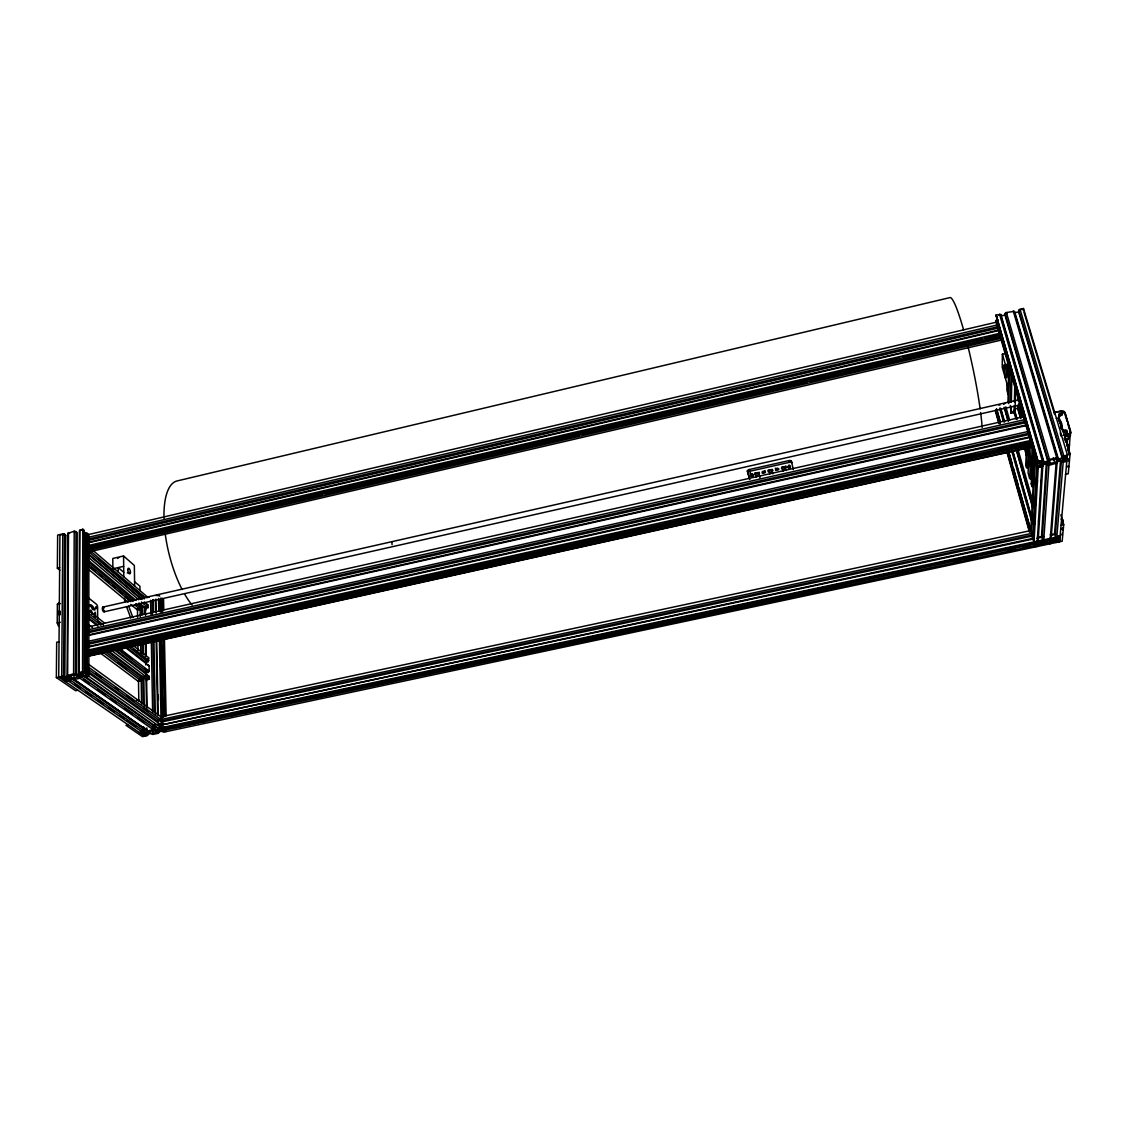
<?xml version="1.0" encoding="UTF-8"?>
<svg xmlns="http://www.w3.org/2000/svg" width="1127" height="1127" viewBox="0 0 1127 1127"><rect width="100%" height="100%" fill="white"/><g stroke="black" fill="none" stroke-linecap="round" stroke-linejoin="round"><path stroke-width="1.5" d="M65.211 681.483L68.169 680.835L68.705 680.13L66.606 680.299L67.423 679.243L70.973 678.468L74.072 679.539L80.003 678.243L80.552 677.524L78.453 677.693L79.284 676.637L82.849 675.848L85.934 676.933L88.892 676.285L88.864 534.48L85.596 532.902L85.483 674.96L86.441 675.651L83.116 675.496L81.214 674.143L84.145 672.904L84.314 530.521L82.792 529.197L79.397 530.676L79.017 673.143L81.13 672.974L76.721 674.834L73.664 674.326L75.439 673.932L75.974 531.479L74.213 531.211L67.972 533.353L67.113 675.777L69.212 675.608L64.831 677.454L61.76 676.947L63.535 676.552L64.549 534.156L62.788 533.902L57.646 535.1L57.35 568.219L59.858 570.234M85.849 675.777L85.948 533.832L83.328 533.451M1059.943 537.72L162.542 728.732L87.3 675.158L87.343 533.156M79.017 673.143L79.932 529.873M84.145 672.904L82.567 671.777L82.792 529.197M83.116 675.496L83.13 671.988M750.934 474.65C756.583 473.523 750.061 481.074 750.286 472.523L751.286 476.411M67.113 675.777L73.607 673.749L74.213 531.211M73.988 678.384L78.369 676.538L73.706 674.918L69.311 676.763L73.988 678.384L74.002 674.89M76.721 674.834L77.199 532.536L74.565 532.141M67.648 675.059L68.493 532.564M71.24 678.102L71.269 674.608M996.761 409.256L995.507 411.651L998.804 423.372M998.099 320.322L997.423 319.378L996.057 320.434L996.043 322.252L1038.221 467.719L1043.25 465.972C1037.601 467.451 1046.067 462.986 1047.617 463.718L1049.688 464.239L1047.532 465.028L1048.913 465.366L1057.535 462.831C1051.871 464.324 1060.38 459.844 1061.944 460.577L1064.001 461.084L1061.831 461.887L1063.198 462.225L1066.776 461.45M1033.713 547.271L1033.783 545.933L1037.699 544.566L1037.798 542.96L1033.938 543.242L1038.305 466.085L1042.63 464.493L1042.757 462.521L1038.488 462.817L996.099 314.926L1000.875 314.532L1043.574 460.718L1041.404 461.521L1043.489 462.042C1045.053 462.788 1053.576 458.266 1047.885 459.774L1004.974 313.574L1006.355 312.517L1014.554 311.334L1057.957 457.562L1055.76 458.365L1057.844 458.886C1059.408 459.619 1067.973 455.097 1062.268 456.604L1018.653 310.362L1020.048 309.305L1023.485 308.502L1067.382 454.829L1059.577 541.777M1062.409 429.824L1062.338 427.767M59.027 641.742L56.674 642.263L56.35 677.552L61.703 676.369L62.788 533.902M63.619 676.876L63.591 680.384L64.154 676.172M64.831 677.454L65.789 535.212L62.83 534.564L64.549 534.156M58.435 626.091L57.223 622.963L57.392 604.241L58.632 603.001M58.731 677.031L59.928 534.564M59.999 614.398L60.027 611.214M1066.043 441.883L1066.1 440.981M1068.481 467.127L1068.438 466.043M1068.551 466.24L1067.945 467.015M1069.086 460.633L1069.1 459.21M1005.566 353.427L1002.382 354.16L1002.213 367.205L1008.271 388.223M1069.692 454.04L1068.128 448.18L1068.1 450.406M1005.228 377.686L1005.284 374.671M1005.397 367.853A6.706 0.873 78.2 0 0 1003.918 368.092A6.706 0.873 78.2 0 0 1006.707 377.813A6.706 0.873 78.2 0 0 1005.397 367.853L1005.439 364.739L1008.637 364.007M1006.974 383.758L1006.862 390.097L1008.144 394.549M1007.214 370.91L1007.341 364.303L1008.651 368.839M1007.975 402.762L1008.764 362.669M1008.764 403.635L1009.51 367.106M1010.356 405.438L1010.989 413.257L1014.103 412.567L1015.047 411.228L1015.723 386.955M1010.426 401.959L1011.116 370.769M1010.989 413.257L1011.144 406.34M1011.342 402.353L1011.877 375.206M1014.103 412.567L1014.286 405.635M1014.37 402.17L1014.878 383.124M1014.878 393.492L1014.962 390.012M1018.315 404.79L1018.202 408.27L1014.455 409.115M1018.414 401.325L1018.526 397.845M1023.499 410.439L1020.344 411.158L1018.78 410.383L1019.005 403.438M1023.415 310.348L1023.485 308.502M1020.344 411.158L1020.513 405.945M1026.472 447.532L1025.753 464.859L1026.528 467.578L1028.12 468.381L1029.05 447.658M1026.528 467.578L1027.415 446.841M790.337 467.508C786.28 470.762 789.125 460.633 790.337 467.508C791.534 465.113 786.223 466.169 788.322 467.959M1028.12 468.381L1027.88 461.563M1029.289 446.658L1028.092 473.03L1029.655 478.496L1031.247 479.313L1032.881 446.081M1029.289 466.493L1029.529 461.323M1029.655 478.496L1031.149 447.01M1030.951 474.171L1031.205 468.917M1033.952 448.518L1032.022 486.737L1031.233 483.99L1032.952 449.166M1032.642 473.889L1032.896 468.663M1030.811 530.563L1034.699 455.59M1035.572 458.604L1031.614 533.381L1033.234 534.24L1037.249 461.253M1033.22 523.844L1033.501 518.617M1034.262 504.699L1034.544 499.472M1035.403 483.807L1035.685 478.581M1037.333 464.676L1033.205 539.058L1034.192 537.635M1034.966 523.787L1035.164 520.322M1036.051 504.727L1036.248 501.261M1037.234 483.934L1037.432 480.468M1038.488 462.817L996.099 314.926M1037.263 541.199L1041.785 466.93L1042.855 465.409L1038.235 539.791L1037.263 541.199L1038.531 541.467C1032.896 542.721 1043.982 542.946 1044.377 540.213M1037.812 534.043L1037.601 537.509L1043.363 536.227M1038.545 521.914L1038.869 516.715M1039.714 502.839L1039.925 499.374M1040.77 485.512L1041.08 480.313M1041.926 466.437L1042.137 462.972M1041.489 536.677L1046.307 463.775M1047.124 464.465L1042.137 538.96L1043.771 539.819L1048.913 465.366M1048.349 463.239L1048.49 461.267L1050.716 459.802L1057.098 459.365L1056.943 461.352L1054.717 462.803L1048.349 463.239L1004.946 315.053L1007.017 313.461M1058.873 421.23L1059.126 417.807L1056.281 418.455M1050.279 538.424L1056.055 463.803L1057.126 462.267L1051.266 537.015L1050.279 538.424L1051.547 538.692C1044.532 541.256 1062.648 537.311 1055.45 537.861L1056.802 537.044L1063.198 462.225L1061.409 461.323L1055.168 536.184L1056.802 537.044M1050.66 541.819L1050.787 540.185L1048.899 539.791L1044.997 540.622L1042.982 541.848L1042.884 543.468L1048.645 543.031L1050.66 541.819L1049.688 538.452M1061.719 415.271C1063.592 412.243 1058.746 411.89 1058.647 415.215C1060.225 419.202 1062.099 410.975 1065.001 412.707L1070.551 430.993A3.085 2.606 -1.4 0 1 1068.706 434.078L1063.17 435.332M1060.535 460.633L1054.52 533.902L1050.251 534.747M1064.804 435.952L1068.621 435.078A3.085 2.606 -1.4 0 0 1070.467 431.993L1065.001 412.707A3.071 2.592 -2.1 0 0 1061.662 410.82L1054.802 412.355M1065.55 459.436L1066.931 459.788L1065.931 456.435L1062.846 458.097L1062.676 460.084L1065.466 460.45L1064.55 456.083M1065.818 456.477L1065.733 457.463L1067.227 456.477M1066.917 446.165L1067.523 439.389L1070.129 435.656L1067.523 439.389M1068.297 435.177L1068.382 434.177M1068.227 439.234L1068.523 435.924L1070.608 432.923L1068.086 424.569M1067.945 450.377L1069.213 448.307L1070.129 435.656M1070.312 436.234L1070.608 432.923M1059.126 417.807L1070.072 454.181L1068.255 473.749L1065.438 474.368M1060.845 514.856L1063.719 524.689L1062.169 541.228L163.753 732.127L161.076 731.24L156.949 732.846L158.851 732.677L158.287 733.283L152.835 734.452L150.145 733.564L146.031 735.156L147.947 735.001L147.383 735.607L142.495 736.649L125.999 725.323L128.21 724.858M146.482 606.833L147.271 607.242L147.116 606.326M140.114 680.159L139.114 680.102M1032.346 485.202L1032.966 485.934M1012.581 411.933L1011.595 412.397L1011.497 411.538M1063.043 522.534L1062.634 520.35M1062.747 529.972L1062.719 527.915M1062.24 535.452L1062.352 534.423M1060.69 424.428L1061.888 426.781M1062.465 429.317L1062.226 430.218M1058.521 416.455L1060.225 413.933L1062.014 414.398M1022.738 309.502L1021.752 309.319M104.177 610.369L102.966 610.003L103.275 607.974M67.381 535.832L68.085 535.311M105.868 650.659L105.487 651.392M750.638 474.284L752.456 473.622L753.216 475.848M1067.41 433.36C1068.213 431.402 1062.944 429.584 1063.212 432.162M1067.339 433.388L1066.494 431.979L1065.536 433.346M1061.775 415.159C1062.747 412.355 1057.83 414.764 1060.958 415.539M66.902 680.229L65.098 680.849L66.239 680.595M83.778 531.324L84.314 530.521M1067.635 446.63L1069.354 444.165M1068.157 446.729L1069.537 444.756M1031.233 483.99L1032.191 482.61M1033.036 538.424L161.147 725.027L88.892 673.298M141.41 730.338L143.03 728.338L70.804 678.045M146.862 727.817L146.919 731.31L148.834 731.155L147.989 732.071L142.256 732.55L143.622 732.015L141.988 731.874L68.169 680.835L69.353 679.398L143.073 730.535L141.988 731.874L139.255 732.451M152.384 728L153.99 725.999L82.623 675.439M159.372 719.322L157.766 721.322L88.188 671.438M146.919 731.31L152.962 729.535L154.033 728.197L81.186 676.792L79.411 677.186M89.132 669.875L159.949 720.843L161.034 719.505L1033.501 532.986M147.369 660.394L145.792 662.338L126.407 647.278M128.605 646.799L147.933 661.859L148.947 657.914L132.408 644.94M140.1 679.088L141.706 677.13M145.482 676.834L142.241 677.538L140.664 680.032L142.298 679.68L105.994 652.336M146.017 676.186L145.961 672.974L147.552 671.03L144.777 668.889M100.641 653.266L138.522 681.581L142.298 679.68M117.645 649.138L148.116 672.509L149.187 671.199L149.088 665.874L125.604 647.659M81.186 676.792L80.003 678.243L152.962 729.535L154.596 729.676L154.498 724.436M139.579 608.002L141.143 606.115L138.452 603.861M130.746 604.424L137.494 610.031L140.114 609.425L141.157 608.171L135.789 603.678M143.552 726.774L143.312 735.255L143.27 731.775M156.132 732.775L156.977 731.86L152.934 730.521L148.806 732.141L150.426 733.254L156.132 732.775L156.075 729.296M162.527 728.718L159.766 729.803L164.345 731.029L163.457 726.971M61.069 534.733L62.323 534.761M148.172 659.619L148.158 658.703M88.131 675.693L86.427 676.158L87.272 675.848M161.668 718.829L161.443 717.674M102.247 652.294L103.163 653.04L104.952 652.054M157.357 595.605L158.498 595.62M1003.622 404.368L1004.875 403.466M1068.452 448.659L1068.438 450.504M1069.706 453.772L1068.917 452.476M1047.885 459.774L1057.957 457.562M1068.903 460.985L1069.016 458.604M1062.268 456.604L1070.072 454.181M1058.901 535.903L1058.084 535.987M1027.796 466.057L1026.866 466.057M1068.495 466.86L1067.903 466.099M138.804 609.143L138.072 609.115M1042.433 540.636L1043.771 539.819M1036.939 546.581L1038.263 545.778C1031.12 546.313 1049.096 542.411 1042.137 544.947L1043.391 545.214M1049.857 543.834L1051.195 543.031C1044.053 543.566 1062.085 539.65 1055.083 542.2L1056.337 542.467M1059.943 537.706L1055.985 539.086L1055.858 540.706L1058.38 540.974L1058.45 540.143L1059.704 540.411L1059.422 538.748L1042.207 542.411M1061.071 518.955L1061.648 519.899M148.229 678.919L148.355 677.834M82.567 530.268L81.919 530.253M67.972 533.353L69.677 532.958M998.818 315.025L1000.875 314.532M1004.974 313.574L1007.017 313.095M1018.653 310.362L1020.71 309.883M1004.946 315.053L1000.846 316.011L1043.489 462.042M1014.511 312.813L1018.611 311.855L1062.155 457.928M84.271 534.888L85.68 534.226M87.779 534.733L997.634 321.885M87.751 537.466L998.466 324.661M88.371 539.072L998.761 326.506M87.864 540.523L998.747 327.957M88.357 542.355L999.748 329.845M87.751 542.932L998.367 330.634M87.737 545.665L1000.917 333.029M93.414 545.341L113.982 540.551M122.547 538.565L143.115 533.775M146.538 532.972L153.385 531.38M156.822 530.592L167.092 528.197M175.671 526.196L196.225 521.407M204.79 519.42L225.358 514.63M228.781 513.842L235.642 512.236M239.065 511.447L254.477 507.854M257.914 507.051L264.76 505.459M268.198 504.657L278.468 502.276M292.175 499.078L307.601 495.486M311.024 494.697L317.884 493.091M321.308 492.302L336.734 488.709M340.157 487.906L347.003 486.315M350.441 485.526L365.852 481.933M374.418 479.933L389.843 476.341M403.551 473.157L418.976 469.565M422.4 468.776L429.26 467.17M432.683 466.381L448.095 462.788M456.674 460.788L477.228 456.012M485.793 454.012L501.219 450.42M504.642 449.631L511.503 448.039M514.926 447.236L530.352 443.644M538.917 441.657L559.471 436.867M568.036 434.867L574.897 433.275M578.32 432.472L593.746 428.894M597.169 428.091L612.595 424.499M626.302 421.315L641.714 417.723M650.293 415.736L657.14 414.13M660.563 413.341L670.847 410.946M679.412 408.946L699.98 404.17M713.687 400.973L723.971 398.578M732.536 396.591L739.382 394.985M742.806 394.196L753.09 391.802M761.655 389.801L782.223 385.025M795.93 381.828L811.355 378.235M814.779 377.446L821.625 375.855M825.063 375.052L835.332 372.657M843.898 370.67L850.758 369.064M854.181 368.275L864.465 365.881M878.172 362.683L893.598 359.104M907.305 355.907L922.717 352.314M926.155 351.525L933.001 349.933M936.424 349.131L946.708 346.736M960.415 343.552L975.841 339.96M989.548 336.762L999.832 334.367M88.188 546.792L899.346 358.006M902.769 357.203L981.659 338.847M985.083 338.058L1000.522 334.465M89.287 546.961L1000.875 334.86M88.286 548.722L1002.185 336.212M89.188 548.948L322.097 494.795M325.52 493.992L578.996 435.064M582.42 434.275L806.777 382.109M810.2 381.32L1000.297 337.114M133.719 539.143L138.86 537.945M162.837 532.367L167.979 531.169M308.432 498.528L313.574 497.331M88.892 550.328L1000.79 338.438M88.681 551.991L1002.466 339.819M57.35 568.219L59.646 567.684M134.634 586.054L134.352 565.486L123.561 555.977L112.799 558.471L112.869 568.825M113.545 568.656L123.66 566.332M127.252 572.981L130.464 572.234M57.392 604.241L60.464 603.551M126.816 601.156L124.674 601.649L124.632 598.198M102.881 607.087L1020.16 399.479M146.566 597.69L149.215 597.085M155.822 595.591L158.456 595L159.738 596.113M104.064 611.82L1021.245 404.692M57.223 622.963L60.323 622.259M747.356 471.1L749.694 479.271L747.356 471.1A2.324 1.099 -11.8 0 1 749.314 469.522L788.844 460.619A2.339 1.099 -12.6 0 1 791.379 461.182L793.295 469.579M139.593 608.524L141.157 608.171M145.932 607.087L144.326 607.453L145.397 608.242L148.074 607.636L148.017 605.072L144.284 602.029M1018.78 410.383L1020.696 409.96M747.708 472.861A2.324 1.099 -11.8 0 1 749.68 471.297L789.224 462.38A2.339 1.099 -12.5 0 1 791.76 462.943L791.379 461.182M89.216 626.668L1023.725 416.708M1054.28 412.693L1061.042 411.172M89.202 629.542L1024.612 419.653M88.103 631.557L1024.922 421.512M87.652 632.881L1026.556 422.484M88.103 635.008L1025.95 425.062M89.188 635.318L1026.359 425.569M89.16 641.108L1028.106 431.514M88.075 643.108L1028.416 433.374M87.61 644.419L1030.05 434.332M88.075 646.588L1029.458 436.952M89.146 646.912L1029.867 437.473M89.146 649.828L1030.726 440.46M91.343 650.265L98.204 648.743M101.641 647.983L199.479 626.232M218.356 622.034L225.217 620.512M228.654 619.751L235.529 618.216M238.952 617.455L245.827 615.934M249.25 615.173L311.052 601.438M329.929 597.24L336.79 595.718M340.227 594.943L347.088 593.422M350.525 592.661L357.386 591.14M360.823 590.365L422.611 576.63M441.502 572.446L448.363 570.91M451.8 570.149L458.661 568.628M462.098 567.867L468.959 566.332M472.396 565.571L529.042 552.977M553.075 547.637L559.936 546.116M563.373 545.355L570.234 543.834M573.671 543.059L580.532 541.538M583.969 540.777L640.615 528.183M664.634 522.843L671.509 521.322M674.932 520.561L681.807 519.026M685.244 518.265L692.105 516.744M695.542 515.983L752.174 503.389M776.207 498.049L783.082 496.528M786.505 495.753L793.38 494.232M796.803 493.471L803.678 491.95M807.101 491.175L863.747 478.595M887.78 473.255L894.641 471.72M898.078 470.959L904.939 469.438M908.376 468.677L915.251 467.142M918.674 466.381L975.32 453.787M999.353 448.447L1006.214 446.926M1009.651 446.165L1016.512 444.644M1019.949 443.869L1026.81 442.347M89.005 651.35L1032.346 441.742M88.075 652.772L1031.825 443.193M89.019 652.899L1029.881 443.982M384.377 587.914L391.252 586.378M394.689 585.617L401.55 584.096M497.711 562.753L502.867 561.612M1065.114 436.684L1068.523 435.924M88.695 654.393L1032.135 445.038M90.597 654.872L103.374 651.885L104.29 652.575M88.554 655.928L1033.755 446.32M88.202 656.294L103.783 652.829M112.221 651.026L1032.332 447.025M79.58 672.425L82.567 671.777M1038.587 461.168L1043.574 460.718M77.918 690.231L75.579 690.738L56.35 677.552M107.685 650.335L146.637 679.806L149.327 679.229L149.271 676.538L114.63 650.11M136.606 700.149L138.776 699.684M160.978 716.772L1030.98 530.521M1061.056 525.252L1063.719 524.689M1032.078 535.029L161.584 720.998L161.034 719.519L88.892 667.423M1033.684 535.762L162.64 721.773L162.711 725.055M1033.431 539.002L161.147 725.027L160.02 724.126L160.062 725.802M1036.882 538.269L1043.757 536.804M1050.646 535.339L1055.802 534.24M141.424 730.888L143.073 730.535M152.384 728.549L154.033 728.197M1060.07 536.339L158.456 728.366L157.893 728.972L159.795 728.817L158.949 729.732L152.948 730.028L154.596 729.676M168.205 726.915L212.947 717.392M216.384 716.659L223.273 715.194M237.036 712.25L281.778 702.727M305.868 697.599L350.61 688.076M359.217 686.244L366.092 684.779M379.869 681.849L409.115 675.622M412.552 674.89L419.441 673.425M428.049 671.593L434.923 670.128M448.687 667.198L477.947 660.957M481.384 660.225L493.429 657.661M496.88 656.928L503.755 655.463M517.518 652.533L546.778 646.306M550.215 645.574L562.26 643.01M586.35 637.882L631.092 628.359M655.181 623.231L689.597 615.905M693.049 615.173L699.923 613.708M708.531 611.862L715.42 610.397M724.013 608.566L758.429 601.24M761.88 600.508L768.755 599.043M777.362 597.211L784.237 595.746M792.844 593.915L827.26 586.589M830.698 585.857L837.586 584.392M866.846 578.165L896.092 571.938M899.529 571.206L911.574 568.642M935.678 563.514L964.923 557.273M973.531 555.442L980.405 553.977M1004.495 548.849L1023.429 544.82M1026.866 544.087L1033.755 542.622M1042.362 540.791L1049.237 539.326M166.486 731.55L164.627 729.141L1038.77 543.144M175.727 727.507L182.602 726.042M186.04 725.309L198.07 722.745M201.508 722.013L204.945 721.294M229.02 716.166L235.895 714.701M244.489 712.884L251.363 711.419M254.801 710.686L268.564 707.756M313.25 698.247L332.169 694.232M371.699 685.822L378.587 684.357M382.025 683.624L395.774 680.694M424.992 674.481L431.866 673.016M440.474 671.199L447.349 669.734M450.786 669.001L459.379 667.17M493.767 659.858L500.642 658.393M509.235 656.562L516.11 655.111M519.547 654.378L528.14 652.547M562.528 645.236L569.403 643.771M577.996 641.939L591.745 639.023M631.289 630.613L643.32 628.049M646.757 627.316L655.365 625.485M689.738 618.174L696.613 616.708M700.05 615.976L712.095 613.426M715.532 612.694L718.97 611.961M758.499 603.551L765.388 602.086M768.825 601.353L780.856 598.789M827.274 588.928L834.149 587.463M837.586 586.73L846.18 584.899M896.035 574.291L908.066 571.741M911.504 571.009L914.941 570.276M954.484 561.866L961.359 560.401M964.797 559.668L976.827 557.104M1007.777 550.525L1014.652 549.06M1023.246 547.243L1030.12 545.778M1033.558 545.045L1036.995 544.313M163.542 730.451L1059.704 540.425M140.607 733.395L144.439 733.071L146.045 734.184L145.228 735.086L143.876 734.649M61.703 676.369L63.535 676.552M60.351 678.144L64.563 677.806L66.507 679.158L65.69 680.215L64.14 679.666M73.607 673.749L75.439 673.932M85.483 674.96L87.3 675.158M1065.494 440.136L1065.649 439.445M163.795 609.862L163.57 599.437L160.724 598.113L161.02 612.046M1068.903 450.222L1069.622 454.322L1068.917 453.434M998.649 404.875L999.888 405.199M996.085 316.757L997.437 317.18M161.696 726.506L161.724 727.605M58.731 677.031L144.665 736.185M67.578 679.201L70.423 681.159M74.678 684.117L80.355 688.048M86.046 691.978L91.724 695.908M97.401 699.853L103.078 703.783M108.755 707.714L114.433 711.644M120.124 715.589L124.379 718.533M127.224 720.505L135.733 726.408M83.708 679.623L89.427 683.652M98.007 689.696L105.163 694.739M110.883 698.768L116.616 702.797M125.196 708.855L132.352 713.884M138.072 717.913L143.791 721.956M85.934 676.933L158.456 728.366L157.329 727.493M164.627 729.141L165.415 729.704L164.57 726.943M141.044 710.221L144.2 712.405M95.612 673.368L101.289 677.454M115.447 687.667L118.293 689.71M126.787 695.838L133.874 700.938M143.791 708.094L148.046 711.151M88.892 664.493L162.302 717.744M146.947 604.283L148.017 605.072M1065.578 440.263L1065.071 437.952L1065.508 438.826M102.078 651.589L141.241 680.99M103.712 651.645L104.628 652.336M118.265 662.676L126.661 668.987M147.989 665.057L149.088 665.874M107.347 651.181L142.241 677.538M149.271 676.538L148.172 675.707L148.201 677.313M110.488 649.715L149.327 679.229M145.538 678.975L146.637 679.806M115.405 649.631L145.961 672.974M121.223 650.8L132.31 659.323M88.315 624.372L92.456 627.57M120.124 648.856L149.187 671.199M89.019 618.244L97.331 624.696M88.315 618.737L97.979 626.232M88.54 615.581L100.979 625.274M88.315 613.13L103.487 624.978M131.07 646.546L148.989 660.563M97.64 621.583L100.402 623.738M133.564 649.617L145.989 659.309M88.315 610.327L104.853 623.301M88.554 597.944L96.387 604.213A2.578 1.113 76.2 0 1 97.612 607.199L97.669 619.78M88.977 569.741L128.055 602.184M126.139 597.31L128.83 599.55M89.061 566.853L130.718 601.593M134.747 604.945L140.114 609.425M88.836 564.402L133.113 601.438M91.202 567.614L95.231 570.98M99.261 574.347L101.951 576.587M105.98 579.954L108.671 582.194M112.7 585.561L115.391 587.815M119.42 591.182L122.11 593.422M126.139 596.789L128.83 599.029M87.948 559.964L136.043 600.381M138.973 602.959L145.397 608.242M88.85 562.246L134.437 600.48M88.117 557.048L138.748 599.775M141.41 602.015L148.074 607.636M88.751 554.188L142.115 599.423M88.117 554.343L141.368 599.437M98.415 558.992L143.678 597.521M88.329 551.413L144.228 598.944M89.442 550.075L145.27 597.676M125.576 581.532L129.577 584.941M133.564 588.336L137.55 591.731M140.213 593.999L144.214 597.409M93.428 550.779L147.891 597.395M123.759 572.361L118.208 567.585L118.236 572.023M134.578 581.673L139.931 586.279L139.987 590.633M85.596 532.902L86.525 533.705M1062.352 519.293L1062.592 521.463M1064.649 436.191L1065.297 437.318M1065.494 441.812L1066.057 440.46M1068.297 448.307L1068.945 449.462M1062.493 519.575L1061.859 518.772L1061.888 519.97M1062.634 529.352L1062.183 528.14M1061.225 424.456L1062.409 429.345M1062.789 521.068L1062.536 521.181M1062.719 522.026L1062.972 521.914M1062.254 519.223L1062.648 519.984M1063.015 523.506L1062.648 521.745M1062.169 529.014L1062.522 529.845L1062.803 528.478M128.647 606.087L132.901 617.568M126.506 606.565L130.774 618.047M1061.803 426.499L1062.071 427.682M1065.48 437.868L1064.846 436.515L1064.916 439.065M1068.974 451.814L1069.298 451.589M1067.861 449.363L1068.509 451.589M1061.873 428.091L1061.451 425.921L1061.704 427.654M1068.819 451.209L1069.368 452.307L1069.241 451.279M1062.437 519.716L1062.817 520.505M1062.691 523.449L1062.127 521.364M1064.536 412.891L1067.072 421.23M1023.922 312.024L1054.633 414.482M1060.183 432.965L1061.183 436.332M1064.466 457.097L1065.466 460.45M1020.048 309.305L1063.761 455.618M1063.747 457.252L1064.747 460.605M1015.004 314.489L1057.844 458.886M1013.201 310.911L1056.562 457.21M1055.957 457.999L1056.943 461.352M1053.238 457.787L1054.717 462.803M1006.355 312.517L1049.364 458.788M1049.448 460.394L1050.434 463.746M1065.297 437.67L1065.987 440.77M1068.959 449.814L1069.157 450.969M1064.437 437.868L1065.015 440.234M999.508 314.123L1042.179 460.38M1041.658 461.14L1042.63 464.493M1039.46 462.605L1040.432 465.944M996.057 320.434L1038.305 466.085M1019.766 409.073L1022.203 417.483M1056.76 537.748L1057.732 541.101M1002.382 354.16L1008.524 375.432M1017.526 406.593L1020.921 418.371M1017.484 407.819L1020.4 417.906M1014.751 410.806L1017.174 419.216M1025.401 447.828L1027.331 454.561M1014.709 412.017L1016.653 418.751M1024.866 447.32L1025.838 450.687M1013.511 410.482L1015.934 418.892M1024.161 447.518L1026.57 455.928M1030.782 477.679L1031.247 479.313M1005.833 406.833L1009.665 420.301M1017.836 448.912L1032.726 501.092M1004.58 407.72L1008.411 421.188M1016.554 449.786L1032.839 506.981M1004.072 407.27L1007.904 420.709M1016.512 450.955L1032.783 508.108M1000.846 408.566L1004.65 422.033M1012.764 450.631L1031.853 517.913M1000.353 408.101L1004.157 421.554M1012.736 451.8L1030.36 513.982M999.607 408.242L1003.41 421.709M1012.004 451.997L1031.543 520.998M1032.755 532.55L1033.234 534.24M997.226 410.932L1000.072 420.991M1008.595 451.18L1012.384 464.606M1013.328 467.959L1018.061 484.737M1019.005 488.09L1030.839 530.028M996.493 408.946L1000.297 422.414M1008.369 451.011L1034.008 541.89M996.479 410.467L1000.269 423.907M1007.862 450.8L1030.613 531.479M1031.557 534.846L1032.98 539.875M995.521 410.143L999.297 423.555M1007.327 452.054L1029.529 530.845M1006.82 451.828L1029.458 532.198M760.063 477.904L759.189 474.735L759.556 476.482A1.705 0.803 -11.9 0 0 757.682 476.087A1.705 0.803 -11.9 0 0 756.231 477.242M1069.171 450.575L1069.368 451.378M1065.522 438.417L1065.719 439.234M1061.888 426.358L1062.085 427.161M1061.028 426.57L1061.465 427.711M1061.014 427.077L1061.211 427.88M1062.831 521.054L1063.24 523.21M788.844 460.619L789.224 462.38M749.314 469.522L749.68 471.297M1065.593 439.136L1065.874 440.037M1064.466 438.304L1064.621 439.107M1061.31 427.034L1061.085 425.752M1061.225 427.372L1061.493 428.908M1062.197 521.984L1062.451 523.379M1062.212 533.423L1062.282 534.832M1061.958 427.091L1062.085 428.119M1063.324 522.886L1063.296 523.759M391.83 541.918L392.069 544.693M164.415 637.685L166.134 715.899M162.288 598.324L162.584 612.243M163.161 638.361L164.852 716.673M165.077 727.112L165.162 730.606M161.499 598.789L161.724 609.228M162.513 645.771L162.837 661.436M163.626 697.965L163.964 713.63M160.964 598.916L161.231 611.088M161.978 645.884L162.866 687.653M163.091 698.092L163.5 717.223M161.612 639.911L163.246 716.533M159.809 599.592L160.062 611.806M160.654 639.727L162.26 716.504M162.344 719.998L162.443 725.239M160.612 664.803L161.161 690.964M161.654 724.309L161.682 725.957M158.527 598.493L158.78 610.721M159.4 640.418L161.203 727.774M159.921 719.209L159.949 720.843M158.259 694.852L158.358 700.078M155.878 599.085L156.16 613.06M156.723 641.024L158.174 714.391M158.273 719.632L158.386 724.872M155.343 599.775L155.582 611.989M156.132 639.925L157.611 715.011M153.173 599.634L153.399 611.834M153.962 641.488L155.357 714.729M155.568 725.196L155.667 730.437M152.906 599.973L153.131 612.172M152.173 600.494L152.427 614.454M152.92 640.643L154.258 712.222M150.595 600.282L150.849 614.257M151.356 642.207L152.638 712.067M152.892 726.042L152.962 729.535M152.793 729.986L152.863 733.466M147.905 660.267L147.933 661.859M148.088 670.903L148.116 672.509M145.876 606.523L145.932 610.017M145.397 606.72L145.538 615.455M146.003 643.39L146.214 655.618M146.299 660.859L146.355 664.352M146.482 671.326L146.538 674.819M146.595 678.313L147.088 708.01M144.862 607.397L144.974 614.384M145.439 642.305L145.665 656.266M145.763 661.507L145.82 664.986M146.045 678.961L146.51 706.883M142.678 605.495L142.819 614.215M143.27 642.108L143.453 654.308M143.819 676.975L144.298 706.615M144.622 727.535L144.707 732.761M143.002 642.432L143.101 649.406M141.664 606.368L141.805 615.088M142.256 644.757L142.396 653.491M142.749 676.172L143.185 704.093M140.086 606.171L140.241 616.638M140.664 644.574L140.79 653.308M141.171 677.75L141.565 703.938M137.466 608.51L137.593 617.23M137.987 645.165L138.072 650.406M138.494 680.088L138.804 701.036M123.561 555.977L123.801 576.785M192.069 604.988A69.057 25.343 76 0 1 184.603 594.07M182.095 589.477A69.057 25.343 76 0 1 165.275 534.198M163.993 518.448A69.057 25.343 76 0 1 177.376 480.877L949.878 297.613A74.354 7.917 78.1 0 1 963.613 329.929M967.938 346.369A74.354 7.917 78.1 0 1 980.138 408.89M980.617 412.51A74.354 7.917 78.1 0 1 982.152 427.584M1059.986 421.484A9.016 7.621 -2.1 0 1 1061.155 423.188M1061.578 411.834A3.071 2.578 -2.1 0 1 1062.775 411.904M1064.409 412.82A3.071 2.578 -2.1 0 1 1064.916 413.722M1058.408 419.075A9.016 7.621 -2.2 0 1 1061.211 428.021M1059.845 422.146A7.931 6.706 -2.2 0 1 1060.62 423.766M1059.789 422.991A7.931 6.706 -2.1 0 1 1060.549 424.611M782.941 471.227A1.705 0.789 -12.4 0 1 784.42 470.086A1.705 0.789 -12.4 0 1 786.266 470.494M769.628 474.044A1.705 0.803 -12.1 0 1 771.657 473.101A1.705 0.803 -12.1 0 1 772.883 473.889M777.419 468.283A1.719 0.803 -12.3 0 1 775.235 468.198M784.477 468.254A1.705 0.803 -12.4 0 1 784.899 468.24M765.064 470.48A1.719 0.803 -12 0 1 762.373 471.466M785.913 465.888A2.479 1.169 -12.4 0 1 784.096 467.17A2.479 1.169 -12.4 0 1 781.546 467.156M772.263 469.311A2.465 1.169 -12.2 0 1 768.065 470.114M759.034 472.114A2.465 1.155 -11.9 0 1 756.95 473.284A2.465 1.155 -11.9 0 1 754.583 473.044M104.487 611.355A2.437 1.042 76.3 0 1 102.895 610.89A2.437 1.042 76.3 0 1 102.458 607.552A2.437 1.042 76.3 0 1 104.05 608.017M88.3 607.002A6.706 2.93 76.3 0 1 93.414 609.806M94.259 613.144A6.706 2.93 76.3 0 1 94.259 616.258M90.23 612.496A2.127 0.93 76.3 0 1 90.498 610.228A2.127 0.93 76.3 0 1 91.865 611.468M92.132 612.539A2.127 0.93 76.3 0 1 91.865 614.173M89.723 610.651A2.127 0.93 76.3 0 1 90.245 611.313M89.653 605.382A7.607 3.325 76.3 0 1 92.386 608.848M88.413 606.918A7.621 3.325 76.3 0 1 94.738 610.256M95.231 612.172A7.621 3.325 76.3 0 1 95.274 617.413M117.687 558.457A1.93 0.859 -0.2 0 1 118.744 557.738M1063.226 430.697C1068.368 437.445 1069.03 427.02 1063.226 430.697M59.407 610.749L59.534 615.272L59.407 610.749M96.823 607.707C94.274 611.764 95.865 603.79 96.823 607.707M1039.291 461.577L1040.7 461.352L1039.376 461.478M1038.995 466.817L1040.39 466.592L1038.995 466.817M1044.109 463.028C1046.589 465.296 1048.025 460.027 1044.109 463.028M1058.45 459.872C1060.901 462.155 1062.395 456.858 1058.45 459.872M1034.656 542.214L1035.924 542.017L1034.727 542.143M1065.184 455.872L1066.593 455.646L1065.184 455.872M1034.403 546.525L1035.671 546.327L1034.403 546.525M1064.719 461.168L1066.128 460.943L1064.719 461.168M1039.038 543.341L1041.7 542.918L1039.038 543.341M1052.012 540.58L1054.689 540.157L1052.012 540.58M1058.084 537.227L1059.366 537.03L1058.084 537.227M1057.718 541.566L1058.986 541.369L1057.788 541.495M59.914 677.144L61.238 677.214L59.914 677.144M66.549 677.82L69.325 677.961L66.549 677.82M78.439 675.2L81.2 675.341L78.439 675.2M81.355 672.425L82.68 672.495L81.355 672.425M140.311 732.55L141.495 732.592L140.382 732.494M144.636 735.537L145.82 735.579L144.636 735.537M146.214 733.057L148.708 733.142L146.214 733.057M157.16 730.733L159.64 730.817L157.16 730.733M160.062 728.338L161.246 728.38L160.133 728.281M164.288 731.353L165.472 731.395L164.359 731.296M146.355 729.831L72.903 678.623L147.468 730.705L146.355 729.831M762.725 473.227A1.719 0.803 -12 0 0 765.43 472.241A1.719 0.803 -12 0 0 763.134 471.748A1.719 0.803 -12 0 0 762.725 473.227M776.123 470.213A1.719 0.803 -12.3 0 0 778.842 469.226A1.719 0.803 -12.3 0 0 776.545 468.733A1.719 0.803 -12.3 0 0 776.123 470.213M769.361 472.128A2.479 1.155 -12.2 0 0 772.883 470.438A2.479 1.155 -12.2 0 0 769.135 470.128A2.479 1.155 -12.2 0 0 769.361 472.128M782.363 469.057A2.479 1.169 -12.4 0 0 786.294 467.649A2.479 1.169 -12.4 0 0 782.997 466.93A2.479 1.169 -12.4 0 0 782.363 469.057M755.78 475.115A2.465 1.155 -11.9 0 0 759.499 473.551A2.465 1.155 -11.9 0 0 755.935 473.044A2.465 1.155 -11.9 0 0 755.78 475.115M127.76 569.896A2.916 1.183 75.9 0 0 129.816 573.882A2.916 1.183 75.9 0 0 129.76 569.417A2.916 1.183 75.9 0 0 127.76 569.896"/></g></svg>
